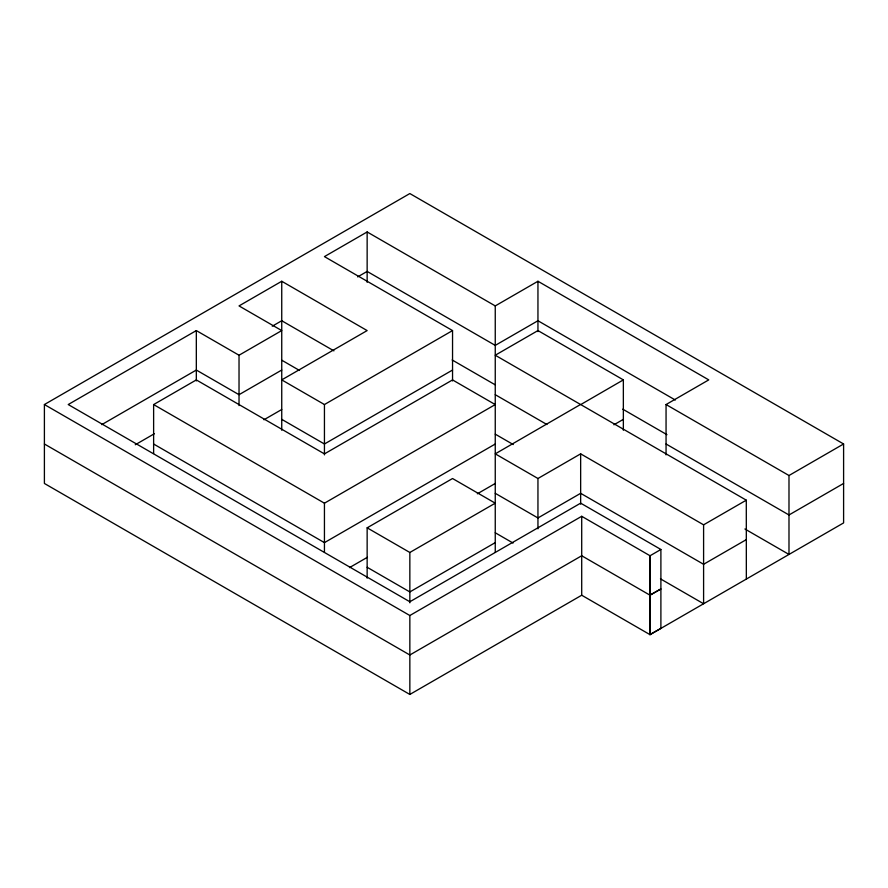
<?xml version="1.0" encoding="UTF-8"?>
<svg xmlns="http://www.w3.org/2000/svg" width="888" height="888" viewBox="0 0 888 888"><rect width="100%" height="100%" fill="white"/><g stroke="black" fill="none" stroke-linecap="round" stroke-linejoin="round"><path stroke-width="1.33" d="M44.4 404.54L409.845 193.551L843.6 443.978L843.6 522.91L650.038 634.676L581.707 595.226L409.845 694.449L44.4 483.461L44.4 404.54L409.845 615.517L581.707 516.294L650.038 555.755L660.894 549.483L660.894 628.404L649.894 634.598L649.894 555.666M452.547 380.93L452.547 330.58L324.442 404.54L281.74 379.886L367.144 330.58L281.74 281.263L239.027 305.916L281.74 330.58L239.027 355.233L196.326 330.58L68.221 404.54L409.845 601.764L580.652 503.152L660.894 549.483M666.056 454.889L666.056 404.54L708.757 379.886L537.95 281.263L495.249 305.916L367.144 231.957L324.442 256.61L452.547 330.58M101.743 424.642L196.326 370.041L239.027 394.694L281.74 370.041M272.25 326.207L281.74 320.735L333.921 350.86M357.653 276.901L367.144 271.417L495.249 345.388L537.95 320.735L675.313 400.033M153.624 404.573L196.326 379.92L324.442 453.89L452.547 379.92L495.249 404.573L324.442 503.196L153.624 404.573L153.624 453.546M135.276 444.755L154.423 433.699M263.947 419.769L281.74 409.501M452.547 370.041L324.442 444L281.74 419.347M495.249 444.022L324.442 542.635L153.624 444.022M367.144 527.827L452.547 478.521L495.249 503.174L409.845 552.48L367.144 527.827L367.144 578.166M746.297 500.177L703.596 524.83L580.652 453.846L537.95 478.499L495.249 453.846L580.552 404.484L495.249 355.233L537.95 330.58L623.354 379.886L580.73 404.584L746.297 500.177L746.342 579.12M349.517 567.599L367.443 557.253M477.333 493.806L495.249 483.461M613.897 424.808L623.354 419.347M495.249 542.624L409.845 591.93L367.144 567.277M666.056 404.54L788.988 475.513L843.6 443.978M650.038 595.215L660.894 588.944L649.894 595.127L581.707 555.755L409.845 654.989L44.4 444M746.297 539.638L703.596 564.291L580.652 493.306L537.95 517.959L495.249 493.306M843.6 483.438L788.988 514.973L666.056 444M622.754 409.157L666.955 434.676M452.147 359.962L495.249 384.848M744.91 528.993L788.988 554.434L788.988 475.513M495.249 394.694L546.908 424.52M495.249 434.154L513.264 444.555M281.74 360.195L299.522 370.463M660.439 578.843L703.596 603.751L703.596 524.83M495.249 532.767L513.042 543.045M650.038 555.755L650.038 634.676M623.354 379.886L623.354 430.236M581.707 516.294L581.707 595.226M580.652 453.846L580.652 504.195M537.95 281.263L537.95 331.613M537.95 478.499L537.95 528.848M495.249 305.916L495.249 552.147M409.845 552.48L409.845 602.819M409.845 615.517L409.845 694.449M367.144 231.957L367.144 282.306M324.442 404.54L324.442 454.889M324.442 503.196L324.442 552.158M281.74 281.263L281.74 430.236M239.027 355.233L239.027 405.583M196.326 330.58L196.326 380.93"/></g></svg>
